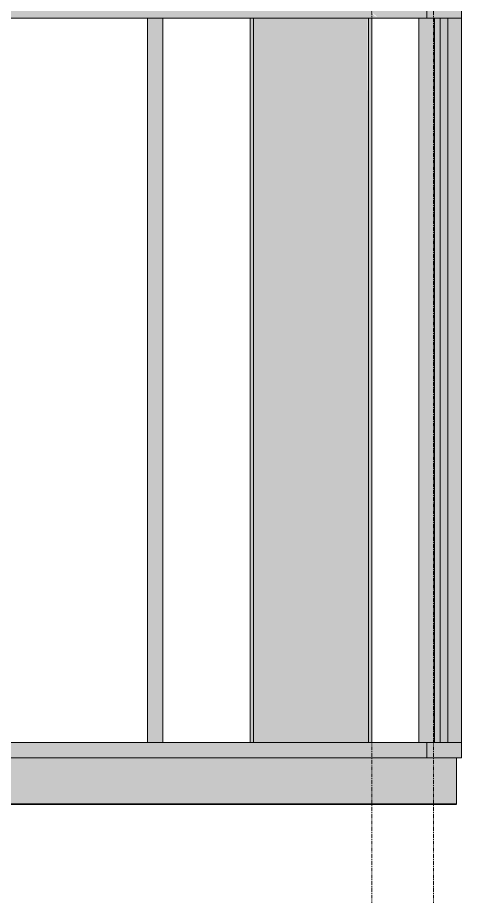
# Model space of a CAD drawing. Header units: inches. Extents: x -23034 to -8288, y -132 to 853.
# Drawn here: x -11918.7 to -11861.2, y -18 to 96.1 of the extents above; entities that cross this region are included whole.
import ezdxf

# ---------------------------------------------------------------- set-up
doc = ezdxf.new("R2010")
doc.units = ezdxf.units.IN
doc.header["$MEASUREMENT"] = 0
doc.linetypes.add('Grid Line 1_2_', pattern=[0.875, 0.5, -0.125, 0.125, -0.125])
for name, color, linetype, lineweight in [('A-GLAZ-CURT', 52, 'Continuous', 9), ('A-GLAZ-CWMG', 51, 'Continuous', 9), ('C-BLDG-PADS', 91, 'Continuous', 9), ('C-TOPO', 7, 'Continuous', 9), ('S-COLS', 52, 'Continuous', 9), ('S-GRID', 1, 'Continuous', 9)]:
    doc.layers.add(name, color=color, linetype=linetype, lineweight=lineweight)

# ---------------------------------------------------------------- blocks, each defined once
blk = doc.blocks.new('W-Wide Flange-Column - B2_B-1007241-Section 5')
at = {"layer": 'S-COLS'}
for points in [[(22771.99, 2), (22771.99, 96), (22771.55, 96), (22771.55, 2)], [(22772.51, 2), (22772.68, 2), (22772.68, 96), (22771.99, 96), (22772.03, 2), (22772.5, 2)], [(22786.18, 2), (22786.18, 96), (22772.68, 96), (22772.68, 2)], [(22786.33, 2), (22786.87, 2), (22786.79, 96), (22786.18, 96), (22786.18, 2), (22786.32, 2)], [(22787.3, 2), (22787.3, 96), (22786.87, 96), (22786.87, 2)]]:
    blk.add_hatch(color=256, dxfattribs=at).paths.add_polyline_path(points, flags=0)
for p, q in [((22771.55, 96), (22771.55, 2)), ((22771.99, 96), (22771.99, 2)), ((22786.87, 96), (22786.87, 2)), ((22787.3, 2), (22787.3, 96))]:
    blk.add_line(p, q, dxfattribs=at)
blk = doc.blocks.new('System Panel - Glazed-827454-Section 5')
at = {"layer": 'A-GLAZ-CURT', "transparency": 33554649}
blk.add_hatch(color=256, dxfattribs=at).paths.add_polyline_path([(22796.18, 2), (22797.18, 2), (22797.18, 96), (22796.18, 96), (22796.18, 95.1)], flags=0)
at = {"layer": 'A-GLAZ-CURT'}
for p, q in [((22797.18, 96), (22796.18, 96)), ((22796.18, 96), (22796.18, 2)), ((22796.18, 96), (22797.18, 96)), ((22796.18, 96), (22796.18, 2)), ((22797.18, 2), (22797.18, 96)), ((22797.18, 2), (22797.18, 96)), ((22796.18, 2), (22797.18, 2)), ((22796.18, 2), (22797.18, 2))]:
    blk.add_line(p, q, dxfattribs=at)
blk = doc.blocks.new('Rectangular Mullion - Rectangular Mullion 1-779229-Section 5')
at = {"layer": 'A-GLAZ-CWMG'}
blk.add_hatch(color=256, dxfattribs=at).paths.add_polyline_path([(22794.43, 0), (22798.93, 0), (22798.93, 2), (22794.43, 2)], flags=0)
at = {"layer": 'A-GLAZ-CWMG', "lineweight": 13}
for p, q in [((22798.93, 2), (22794.43, 2)), ((22794.43, 2), (22794.43, 0)), ((22798.93, 0), (22798.93, 2)), ((22794.43, 0), (22798.93, 0))]:
    blk.add_line(p, q, dxfattribs=at)
blk = doc.blocks.new('Rectangular Mullion - Rectangular Mullion 1-779231-Section 5')
at = {"layer": 'A-GLAZ-CWMG'}
blk.add_hatch(color=256, dxfattribs=at).paths.add_polyline_path([(22794.43, 96), (22798.93, 96), (22798.93, 98), (22794.43, 98)], flags=0)
at = {"layer": 'A-GLAZ-CWMG', "lineweight": 13}
for p, q in [((22798.93, 98), (22794.43, 98)), ((22794.43, 98), (22794.43, 96)), ((22798.93, 96), (22798.93, 98)), ((22794.43, 96), (22798.93, 96))]:
    blk.add_line(p, q, dxfattribs=at)
blk = doc.blocks.new('Rectangular Mullion - Rectangular Mullion 1-827449-Section 5')
at = {"layer": 'A-GLAZ-CWMG'}
h = blk.add_hatch(color=256, dxfattribs=at)
h.paths.add_polyline_path([(22796.18, 2), (22796.18, 96), (22795.43, 96), (22795.43, 2)], flags=0)
h.paths.add_polyline_path([(22798.93, 2), (22798.93, 96), (22797.18, 96), (22797.18, 2)], flags=0)
blk.add_hatch(color=256, dxfattribs=at).paths.add_polyline_path([(22797.18, 2), (22797.18, 96), (22796.18, 96), (22796.18, 2)], flags=0)
for p, q in [((22795.43, 96), (22796.18, 96)), ((22796.18, 96), (22797.18, 96)), ((22797.18, 96), (22798.93, 96)), ((22798.93, 96), (22798.93, 2)), ((22796.18, 2), (22795.43, 2)), ((22797.18, 2), (22796.18, 2)), ((22798.93, 2), (22797.18, 2))]:
    blk.add_line(p, q, dxfattribs=at)
blk = doc.blocks.new('Rectangular Mullion - Rectangular Mullion 1-780068-Section 5')
at = {"layer": 'A-GLAZ-CWMG'}
blk.add_hatch(color=256, dxfattribs=at).paths.add_polyline_path([(22787.77, 96), (22794.43, 96), (22794.43, 98), (22787.41, 98), (22787.47, 96.61), (22787.95, 96.21), (22787.88, 96.13), (22787.3, 96.66), (22787.3, 98), (22759.24, 98), (22759.24, 96), (22787.41, 96)], flags=0)
for p, q in [((22787.3, 98), (22759.24, 98)), ((22794.43, 98), (22787.41, 98)), ((22794.43, 96), (22759.24, 96))]:
    blk.add_line(p, q, dxfattribs=at)
blk = doc.blocks.new('Rectangular Mullion - Rectangular Mullion 1-769172-Section 5')
at = {"layer": 'A-GLAZ-CWMG'}
blk.add_hatch(color=256, dxfattribs=at).paths.add_polyline_path([(22723.05, 96), (22759.24, 96), (22759.24, 98), (22723.05, 98)], flags=0)
for p, q in [((22759.24, 98), (22723.05, 98)), ((22759.24, 96), (22723.05, 96))]:
    blk.add_line(p, q, dxfattribs=at)
blk = doc.blocks.new('Rectangular Mullion - Rectangular Mullion 1-780069-Section 5')
at = {"layer": 'A-GLAZ-CWMG'}
blk.add_hatch(color=256, dxfattribs=at).paths.add_polyline_path([(22759.24, 0), (22794.43, 0), (22794.43, 2), (22759.24, 2)], flags=0)
blk.add_line((22759.24, 2), (22794.43, 2), dxfattribs=at)
blk = doc.blocks.new('Rectangular Mullion - Rectangular Mullion 1-769167-Section 5')
at = {"layer": 'A-GLAZ-CWMG'}
blk.add_hatch(color=256, dxfattribs=at).paths.add_polyline_path([(22724.02, 0), (22759.24, 0), (22759.24, 2), (22723.05, 2), (22723.05, 0)], flags=0)
blk.add_line((22723.05, 2), (22759.24, 2), dxfattribs=at)
blk = doc.blocks.new('Rectangular Mullion - Rectangular Mullion 1-836905-Section 5')
at = {"layer": 'A-GLAZ-CWMG'}
blk.add_hatch(color=256, dxfattribs=at).paths.add_polyline_path([(22795.43, 2), (22795.43, 96), (22793.43, 96), (22793.43, 2), (22794.43, 2)], flags=0)
for p, q in [((22793.43, 96), (22794.43, 96)), ((22793.43, 2), (22793.43, 96)), ((22795.43, 2), (22795.43, 96)), ((22794.43, 2), (22793.43, 2))]:
    blk.add_line(p, q, dxfattribs=at)
blk = doc.blocks.new('Rectangular Mullion - Rectangular Mullion 1-827470-Section 5')
at = {"layer": 'A-GLAZ-CWMG'}
blk.add_hatch(color=256, dxfattribs=at).paths.add_polyline_path([(22760.24, 2), (22760.24, 96), (22758.24, 96), (22758.24, 2)], flags=0)
for p, q in [((22758.24, 96), (22760.24, 96)), ((22758.24, 96), (22758.24, 2)), ((22760.24, 96), (22760.24, 2)), ((22760.24, 2), (22758.24, 2))]:
    blk.add_line(p, q, dxfattribs=at)

msp = doc.modelspace()

# ---------------------------------------------------------------- hatches: boundary and pattern name
at = {"layer": 'C-BLDG-PADS'}
h = msp.add_hatch(dxfattribs=at)
h.set_pattern_fill('FP_18', color=256, style=0, pattern_type=2)
h.set_pattern_definition([(50, (22063.86, 65.275), (55.0854, -4.81984), [5.76, -63.36]), (355, (22063.86, 65.275), (-10.65569, 57.76853), [4.608, -50.688]), (100.451, (22068.45, 64.874), (44.42947, 52.94866), [4.895, -53.848]), (46.184, (22063.86, 80.635), (81.96444, -12.71212), [8.64, -95.04]), (96.636, (22070.69, 79.576), (71.7815, 74.81238), [7.343, -80.772]), (351.184, (22063.86, 80.635), (71.78195, 74.81243), [6.912, -76.032]), (21, (22071.54, 76.795), (45.84207, -30.92146), [5.76, -63.36]), (326, (22071.54, 76.795), (18.68706, 55.69148), [4.608, -50.688]), (71.451, (22075.36, 74.22), (64.52891, 24.77011), [4.895, -53.848]), (37.5, (22063.858, 65.275), (0.933895, 25.566816), [2.534, -47.539, 2.534, -48.922, -50.88]), (37.5, (22063.858, 65.275), (0.933895, 25.566816), [-101.53, 2.534, -48.346]), (7.5, (22063.858, 65.275), (20.20404, 30.291303), [2.534, -26.803, 2.534, -46.387, -19.392]), (7.5, (22063.858, 65.275), (20.20404, 30.291303), [-78.259, 2.534, -16.858]), (327.5, (22046.732, 65.275), (40.997785, -1.732403), [2.534, -16.666, 2.534, -57.37, -79.488]), (327.5, (22046.732, 65.275), (40.997785, -1.732403), [-79.104, 2.534, -76.954]), (317.5, (22039.052, 65.275), (44.788883, 7.68784), [2.534, -22.426, 2.534, -37.248, -56.448]), (317.5, (22039.052, 65.275), (44.788883, 7.68784), [-64.742, 2.534, -53.914])])
h.paths.add_polyline_path([(-11936.09937, -6), (-11861.82074, -6), (-11861.82074, 0), (-12123.69811, -0.01418), (-12123.71722, 0), (-13538.82074, 0), (-13538.82074, -6), (-11974.83312, -6)], flags=0)

# ---------------------------------------------------------------- linework, layer by layer
for p, q in [((-11861.82074, 0), (-12122.69656, 0)), ((-11861.82074, -6), (-11861.82074, 0)), ((-13538.82074, -6), (-11861.82074, -6))]:
    msp.add_line(p, q, dxfattribs=at)
at = {"layer": 'C-TOPO'}
msp.add_line((-11948.64259, -6.00628), (-11861.8213, -6.00628), dxfattribs=at)
at = {"layer": 'C-TOPO', "lineweight": 35}
msp.add_line((-11948.64204, -6.00628), (-11861.82074, -6.00628), dxfattribs=at)
at = {"layer": 'S-GRID', "linetype": 'Grid Line 1_2_'}
for p, q in [((-11872.82074, -132), (-11872.82074, 648.65882)), ((-11872.82074, -132), (-11872.82074, 648.65882)), ((-11864.82074, -132), (-11864.82074, 648.65882)), ((-11864.82074, -132), (-11864.82074, 648.65882))]:
    msp.add_line(p, q, dxfattribs=at)

# ---------------------------------------------------------------- block references
at = {"layer": 'A-GLAZ-CURT'}
msp.add_blockref('System Panel - Glazed-827454-Section 5', (-34660.12355, 0), dxfattribs=at)
at = {"layer": 'A-GLAZ-CWMG'}
for name in ['Rectangular Mullion - Rectangular Mullion 1-769172-Section 5', 'Rectangular Mullion - Rectangular Mullion 1-780068-Section 5', 'Rectangular Mullion - Rectangular Mullion 1-779231-Section 5', 'Rectangular Mullion - Rectangular Mullion 1-827470-Section 5', 'Rectangular Mullion - Rectangular Mullion 1-836905-Section 5', 'Rectangular Mullion - Rectangular Mullion 1-827449-Section 5', 'Rectangular Mullion - Rectangular Mullion 1-769167-Section 5', 'Rectangular Mullion - Rectangular Mullion 1-780069-Section 5', 'Rectangular Mullion - Rectangular Mullion 1-779229-Section 5']:
    msp.add_blockref(name, (-34660.12355, 0), dxfattribs=at)
at = {"layer": 'S-COLS'}
msp.add_blockref('W-Wide Flange-Column - B2_B-1007241-Section 5', (-34660.12355, 0), dxfattribs=at)

doc.saveas('drawing.dxf')
